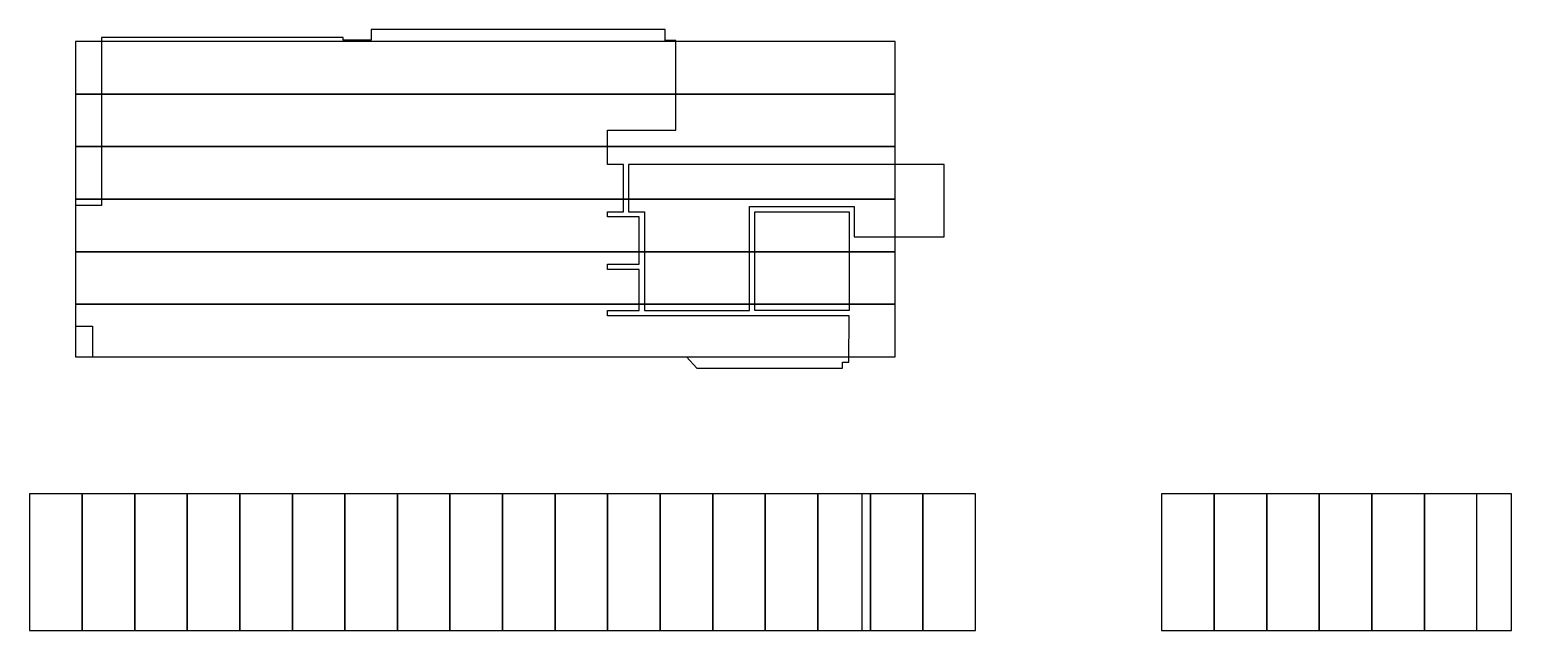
# Model space of a CAD drawing. Header units: millimetres. Extents: x 166504 to 219682, y 69800 to 112988.
# Drawn here: x 191483 to 219682, y 101554 to 112988 of the extents above; entities that cross this region are included whole.
import ezdxf

# ---------------------------------------------------------------- set-up
doc = ezdxf.new("R2010")
doc.units = ezdxf.units.MM
doc.header["$LTSCALE"] = 100
doc.layers.add('01. F-소품', color=3, linetype='Continuous')
doc.layers.add('06-LIGHT', color=4, linetype='Continuous')

msp = doc.modelspace()

# ---------------------------------------------------------------- linework, layer by layer
at = {"layer": '01. F-소품'}
for points in [[(191482.8, 101554.2), (197482.8, 101554.2), (197482.8, 104154.2), (191482.8, 104154.2)], [(197482.8, 101554.2), (203482.8, 101554.2), (203482.8, 104154.2), (197482.8, 104154.2)], [(203482.8, 101554.2), (209482.8, 101554.2), (209482.8, 104154.2), (203482.8, 104154.2)], [(213025.9, 101554.2), (219025.9, 101554.2), (219025.9, 104154.2), (213025.9, 104154.2)]]:
    msp.add_lwpolyline(points, close=True, dxfattribs=at)
at = {"layer": '06-LIGHT', "color": 1}
for points in [[(207076.6, 107543), (202482.6, 107543), (202482.6, 107643), (203082.6, 107643), (203082.6, 108423), (202482.6, 108423), (202482.6, 108523), (203082.6, 108523), (203082.6, 109423), (202482.6, 109423), (202482.6, 109523), (202782.6, 109523), (202782.6, 110423), (202482.6, 110423), (202482.6, 111073), (203782.6, 111073), (203782.6, 112783), (203577.6, 112783), (203577.6, 112988), (197982.6, 112988), (197982.6, 112788), (197449.6, 112788), (197449.6, 112838), (192852.6, 112838), (192852.6, 109643), (192352.6, 109643), (192352.6, 107343), (192677.6, 107343), (192677.6, 106762), (203980.6, 106762), (204180.6, 106543), (206951.6, 106543), (206951.6, 106658), (207074.1, 106658), (207076.6, 107543)], [(207176.6, 109043), (208886.6, 109043), (208886.6, 110423), (202882.6, 110423), (202882.6, 109523), (203182.6, 109523), (203182.6, 107643), (205182.6, 107643), (205182.6, 109623), (207176.6, 109623), (207176.6, 109043)]]:
    msp.add_lwpolyline(points, dxfattribs=at)
at = {"layer": '06-LIGHT'}
for points in [[(192352.6, 111762), (207952.6, 111762), (207952.6, 112762), (192352.6, 112762)], [(192352.6, 110762), (207952.6, 110762), (207952.6, 111762), (192352.6, 111762)], [(192352.6, 109762), (207952.6, 109762), (207952.6, 110762), (192352.6, 110762)], [(192352.6, 108762), (207952.6, 108762), (207952.6, 109762), (192352.6, 109762)], [(192352.6, 107762), (207952.6, 107762), (207952.6, 108762), (192352.6, 108762)], [(192352.6, 106762), (207952.6, 106762), (207952.6, 107762), (192352.6, 107762)], [(192482.8, 104154.2), (191482.8, 104154.2), (191482.8, 101554.2), (192482.8, 101554.2)], [(193482.8, 104154.2), (192482.8, 104154.2), (192482.8, 101554.2), (193482.8, 101554.2)], [(194482.8, 104154.2), (193482.8, 104154.2), (193482.8, 101554.2), (194482.8, 101554.2)], [(195482.8, 104154.2), (194482.8, 104154.2), (194482.8, 101554.2), (195482.8, 101554.2)], [(196482.8, 104154.2), (195482.8, 104154.2), (195482.8, 101554.2), (196482.8, 101554.2)], [(197482.8, 104154.2), (196482.8, 104154.2), (196482.8, 101554.2), (197482.8, 101554.2)], [(198482.8, 104154.2), (197482.8, 104154.2), (197482.8, 101554.2), (198482.8, 101554.2)], [(199482.8, 104154.2), (198482.8, 104154.2), (198482.8, 101554.2), (199482.8, 101554.2)], [(200482.8, 104154.2), (199482.8, 104154.2), (199482.8, 101554.2), (200482.8, 101554.2)], [(201482.8, 104154.2), (200482.8, 104154.2), (200482.8, 101554.2), (201482.8, 101554.2)], [(202482.8, 104154.2), (201482.8, 104154.2), (201482.8, 101554.2), (202482.8, 101554.2)], [(203482.8, 104154.2), (202482.8, 104154.2), (202482.8, 101554.2), (203482.8, 101554.2)], [(204482.8, 104154.2), (203482.8, 104154.2), (203482.8, 101554.2), (204482.8, 101554.2)], [(205482.8, 104154.2), (204482.8, 104154.2), (204482.8, 101554.2), (205482.8, 101554.2)], [(206482.8, 104154.2), (205482.8, 104154.2), (205482.8, 101554.2), (206482.8, 101554.2)], [(207482.8, 104154.2), (206482.8, 104154.2), (206482.8, 101554.2), (207482.8, 101554.2)], [(208482.8, 104154.2), (207482.8, 104154.2), (207482.8, 101554.2), (208482.8, 101554.2)], [(209482.8, 104154.2), (208482.8, 104154.2), (208482.8, 101554.2), (209482.8, 101554.2)], [(214025.9, 104154.2), (213025.9, 104154.2), (213025.9, 101554.2), (214025.9, 101554.2)], [(215025.9, 104154.2), (214025.9, 104154.2), (214025.9, 101554.2), (215025.9, 101554.2)], [(216025.9, 104154.2), (215025.9, 104154.2), (215025.9, 101554.2), (216025.9, 101554.2)], [(217025.9, 104154.2), (216025.9, 104154.2), (216025.9, 101554.2), (217025.9, 101554.2)], [(218025.9, 104154.2), (217025.9, 104154.2), (217025.9, 101554.2), (218025.9, 101554.2)], [(219025.9, 104154.2), (218025.9, 104154.2), (218025.9, 101554.2), (219025.9, 101554.2)]]:
    msp.add_lwpolyline(points, close=True, dxfattribs=at)
at = {"layer": '06-LIGHT', "color": 1}
for points in [[(205282.6, 109523), (207076.6, 109523), (207076.6, 107643), (205282.6, 107643)], [(191482.8, 101554.2), (207325.8, 101554.2), (207325.8, 104154.2), (191482.8, 104154.2)], [(213025.9, 101554.2), (219681.9, 101554.2), (219681.9, 104154.2), (213025.9, 104154.2)]]:
    msp.add_lwpolyline(points, close=True, dxfattribs=at)

doc.saveas('drawing.dxf')
